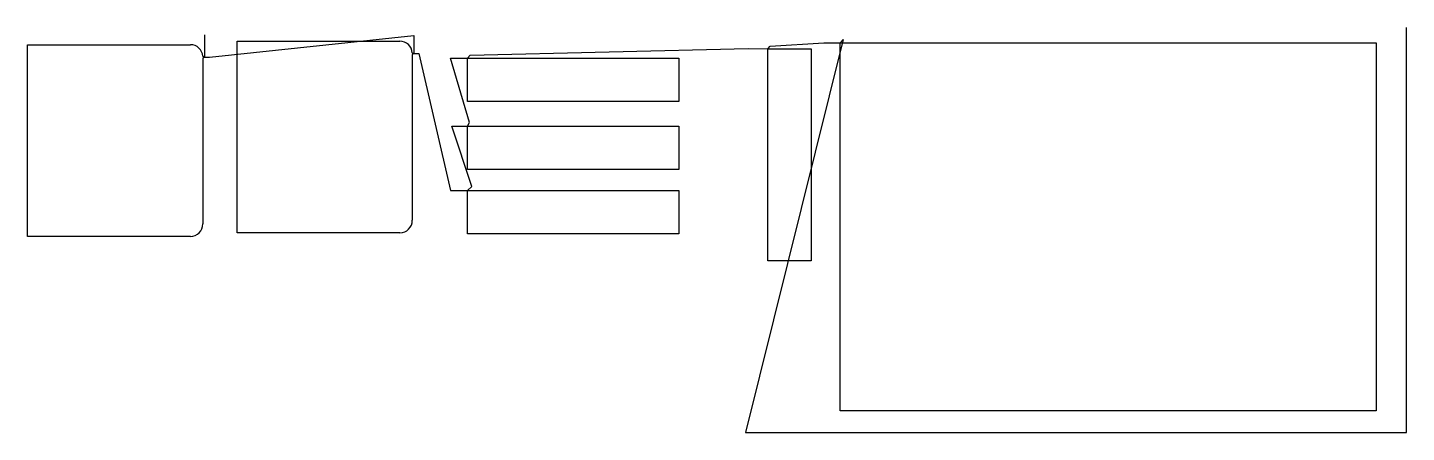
# Model space of a CAD drawing. Header units: metres. Extents: x 60 to 2354, y 2327 to 3000.
import ezdxf

# ---------------------------------------------------------------- set-up
doc = ezdxf.new("R2010")
doc.units = ezdxf.units.M

msp = doc.modelspace()

# ---------------------------------------------------------------- linework, layer by layer
at = {"layer": 'TOOL_0'}
for p, q in [((354.08, 2987.788), (354.08, 2950.833)), ((362.467, 2950.838), (702.535, 2986.684)), ((702.535, 2986.684), (702.535, 2956.758)), ((2353.712, 2998.999), (2353.712, 2999.999)), ((2353.712, 2327.208), (2353.712, 2998.999)), ((59.907, 2652.986), (59.907, 2971.586)), ((59.907, 2971.586), (330.707, 2971.586)), ((408.362, 2658.911), (408.362, 2977.511)), ((408.362, 2977.511), (679.162, 2977.511)), ((796.056, 2954.066), (1258.661, 2965.205)), ((1416.637, 2980.31), (1254.236, 2327.208)), ((1258.661, 2965.205), (1291.203, 2964.587)), ((1291.203, 2964.587), (1295.214, 2968.902)), ((1291.203, 2964.587), (1363.203, 2964.587)), ((1291.203, 2612.587), (1291.203, 2964.587)), ((1295.214, 2968.902), (1384.273, 2974.812)), ((1363.203, 2964.587), (1363.203, 2612.587)), ((1384.273, 2974.812), (1411.621, 2974.812)), ((1411.621, 2974.812), (1416.637, 2980.31)), ((1411.621, 2974.812), (2303.621, 2974.812)), ((1411.621, 2363.012), (1411.621, 2974.812)), ((2303.621, 2974.812), (2303.621, 2363.012)), ((351.453, 2952.286), (354.08, 2950.833)), ((354.08, 2950.833), (351.507, 2949.286)), ((351.507, 2949.286), (351.507, 2673.786)), ((354.08, 2950.833), (362.467, 2950.838)), ((699.908, 2958.211), (702.535, 2956.758)), ((702.535, 2956.758), (699.962, 2955.211)), ((699.962, 2955.211), (699.962, 2679.711)), ((702.535, 2956.758), (710.611, 2956.763)), ((710.611, 2956.763), (763.289, 2729.203)), ((795.122, 2842.064), (763.355, 2949.003)), ((763.355, 2949.003), (791.584, 2949.003)), ((791.584, 2949.003), (796.056, 2954.066)), ((791.584, 2949.003), (1143.584, 2949.003)), ((791.584, 2877.003), (791.584, 2949.003)), ((1143.584, 2949.003), (1143.584, 2877.003)), ((1143.584, 2877.003), (791.584, 2877.003)), ((798.731, 2735.632), (765.69, 2836.363)), ((765.69, 2836.363), (791.566, 2836.363)), ((791.566, 2836.363), (795.122, 2842.064)), ((791.566, 2836.363), (1143.566, 2836.363)), ((791.566, 2764.363), (791.566, 2836.363)), ((1143.566, 2836.363), (1143.566, 2764.363)), ((1143.566, 2764.363), (791.566, 2764.363)), ((791.584, 2729.203), (798.731, 2735.632)), ((763.289, 2729.203), (791.584, 2729.203)), ((791.584, 2729.203), (1143.584, 2729.203)), ((791.584, 2657.203), (791.584, 2729.203)), ((1143.584, 2729.203), (1143.584, 2657.203)), ((330.707, 2652.986), (59.907, 2652.986)), ((679.162, 2658.911), (408.362, 2658.911)), ((1143.584, 2657.203), (791.584, 2657.203)), ((1363.203, 2612.587), (1291.203, 2612.587)), ((2303.621, 2363.012), (1411.621, 2363.012)), ((1254.236, 2327.208), (2353.712, 2327.208))]:
    msp.add_line(p, q, dxfattribs=at)
for centre, start, end in [((330.707, 2950.786), 4.135466, 90), ((679.162, 2956.711), 4.135466, 90), ((330.707, 2673.786), 270, 0), ((679.162, 2679.711), 270, 0)]:
    msp.add_arc(centre, 20.8, start, end, dxfattribs=at)

doc.saveas('drawing.dxf')
